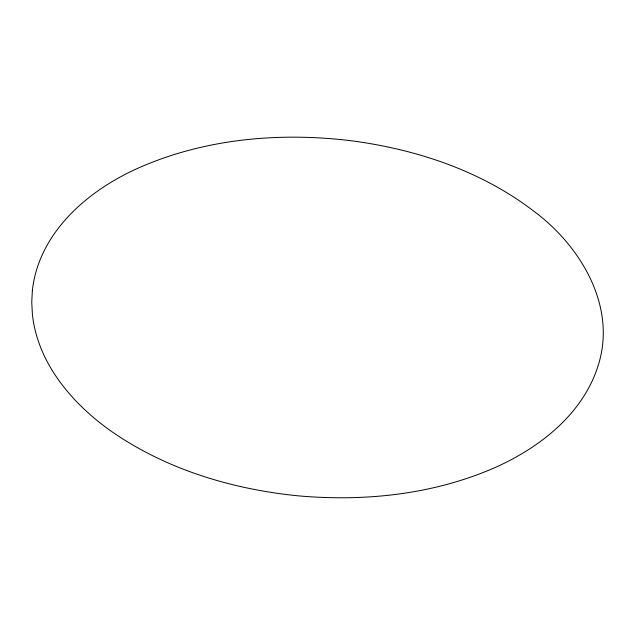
<?xml version="1.0" encoding="UTF-8"?>
<svg xmlns="http://www.w3.org/2000/svg" width="635" height="635" viewBox="0 0 635 635"><rect width="100%" height="100%" fill="white"/><g stroke="black" fill="none" stroke-linecap="round" stroke-linejoin="round"><path stroke-width="0.95" d="M32.345 290.695L31.75 302.173L32.425 314.587C37.703 362.839 71.406 402.638 109.561 430.046C164.687 468.987 231.259 489.133 297.942 495.816C365.236 501.864 434.888 494.427 496.983 466.709C540.385 446.889 581.97 414.322 597.519 367.57L597.718 366.855C617.577 307.792 581.255 246.61 534.646 211.836C481.751 170.95 416.242 149.177 350.488 140.66C278.987 132.056 204.272 138.7 138.009 168.196C87.638 190.619 38.648 232.767 32.345 290.695"/></g></svg>
